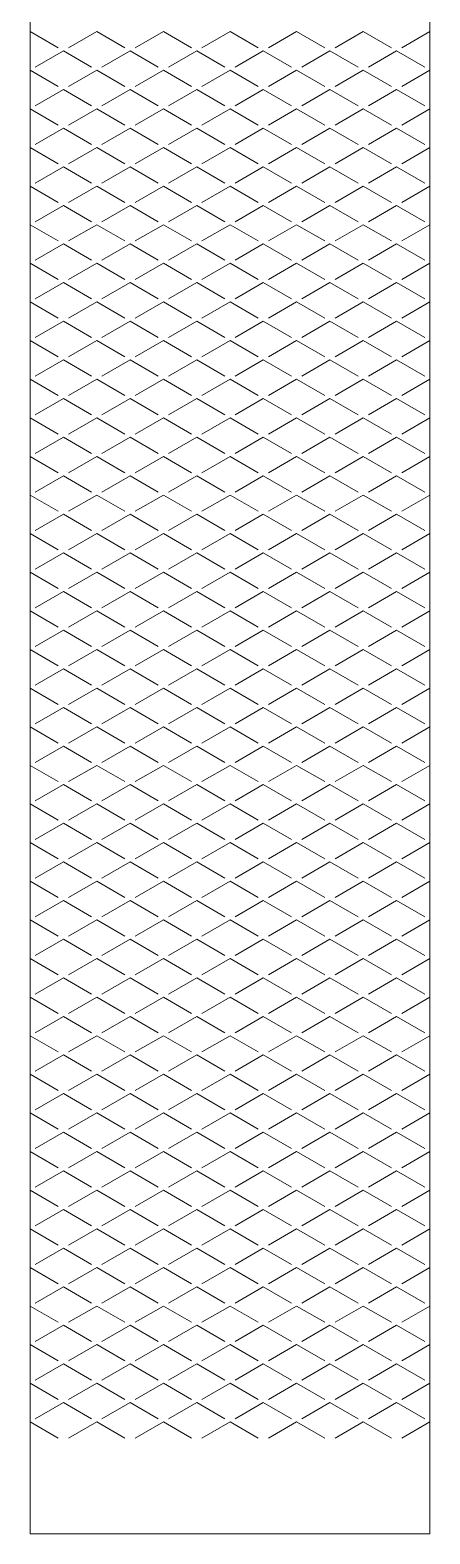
# Model space of a CAD drawing. Header units: metres. Extents: x 0 to 22, y 0 to 162.
# Drawn here: x 0 to 21.5, y 0 to 81.1 of the extents above; entities that cross this region are included whole.
import ezdxf

# ---------------------------------------------------------------- set-up
doc = ezdxf.new("R2010")
doc.units = ezdxf.units.M
doc.layers.add('TOP', color=1, linetype='Continuous', lineweight=0)

msp = doc.modelspace()

# ---------------------------------------------------------------- linework, layer by layer
at = {"layer": 'TOP'}
for p, q in [((0, 81), (1.515, 80.121)), ((2.075, 80.121), (3.59, 81)), ((3.59, 81), (5.105, 80.121)), ((5.665, 80.121), (7.18, 81)), ((7.18, 81), (8.695, 80.121)), ((9.255, 80.121), (10.77, 81)), ((10.77, 81), (12.285, 80.121)), ((12.845, 80.121), (14.36, 81)), ((14.36, 81), (15.875, 80.121)), ((16.435, 80.121), (17.95, 81)), ((17.95, 81), (19.465, 80.121)), ((20.025, 80.121), (21.54, 81)), ((0.28, 79.079), (1.795, 79.959)), ((1.795, 79.959), (3.31, 79.079)), ((3.87, 79.079), (5.385, 79.959)), ((5.385, 79.959), (6.9, 79.079)), ((7.46, 79.079), (8.975, 79.959)), ((8.975, 79.959), (10.49, 79.079)), ((11.05, 79.079), (12.565, 79.959)), ((12.565, 79.959), (14.08, 79.079)), ((14.64, 79.079), (16.155, 79.959)), ((16.155, 79.959), (17.67, 79.079)), ((18.23, 79.079), (19.745, 79.959)), ((19.745, 79.959), (21.26, 79.079)), ((0, 78.918), (1.515, 78.038)), ((2.075, 78.038), (3.59, 78.918)), ((3.59, 78.918), (5.105, 78.038)), ((5.665, 78.038), (7.18, 78.918)), ((7.18, 78.918), (8.695, 78.038)), ((9.255, 78.038), (10.77, 78.918)), ((10.77, 78.918), (12.285, 78.038)), ((12.845, 78.038), (14.36, 78.918)), ((14.36, 78.918), (15.875, 78.038)), ((16.435, 78.038), (17.95, 78.918)), ((17.95, 78.918), (19.465, 78.038)), ((20.025, 78.038), (21.54, 78.918)), ((0.28, 76.997), (1.795, 77.877)), ((1.795, 77.877), (3.31, 76.997)), ((3.87, 76.997), (5.385, 77.877)), ((5.385, 77.877), (6.9, 76.997)), ((7.46, 76.997), (8.975, 77.877)), ((8.975, 77.877), (10.49, 76.997)), ((11.05, 76.997), (12.565, 77.877)), ((12.565, 77.877), (14.08, 76.997)), ((14.64, 76.997), (16.155, 77.877)), ((16.155, 77.877), (17.67, 76.997)), ((18.23, 76.997), (19.745, 77.877)), ((19.745, 77.877), (21.26, 76.997)), ((0, 76.836), (1.515, 75.956)), ((2.075, 75.956), (3.59, 76.836)), ((3.59, 76.836), (5.105, 75.956)), ((5.665, 75.956), (7.18, 76.836)), ((7.18, 76.836), (8.695, 75.956)), ((9.255, 75.956), (10.77, 76.836)), ((10.77, 76.836), (12.285, 75.956)), ((12.845, 75.956), (14.36, 76.836)), ((14.36, 76.836), (15.875, 75.956)), ((16.435, 75.956), (17.95, 76.836)), ((17.95, 76.836), (19.465, 75.956)), ((20.025, 75.956), (21.54, 76.836)), ((0.28, 74.915), (1.795, 75.795)), ((1.795, 75.795), (3.31, 74.915)), ((3.87, 74.915), (5.385, 75.795)), ((5.385, 75.795), (6.9, 74.915)), ((7.46, 74.915), (8.975, 75.795)), ((8.975, 75.795), (10.49, 74.915)), ((11.05, 74.915), (12.565, 75.795)), ((12.565, 75.795), (14.08, 74.915)), ((14.64, 74.915), (16.155, 75.795)), ((16.155, 75.795), (17.67, 74.915)), ((18.23, 74.915), (19.745, 75.795)), ((19.745, 75.795), (21.26, 74.915)), ((0, 74.753), (1.515, 73.874)), ((2.075, 73.874), (3.59, 74.753)), ((3.59, 74.753), (5.105, 73.874)), ((5.665, 73.874), (7.18, 74.753)), ((7.18, 74.753), (8.695, 73.874)), ((9.255, 73.874), (10.77, 74.753)), ((10.77, 74.753), (12.285, 73.874)), ((12.845, 73.874), (14.36, 74.753)), ((14.36, 74.753), (15.875, 73.874)), ((16.435, 73.874), (17.95, 74.753)), ((17.95, 74.753), (19.465, 73.874)), ((20.025, 73.874), (21.54, 74.753)), ((0.28, 72.833), (1.795, 73.712)), ((1.795, 73.712), (3.31, 72.833)), ((3.87, 72.833), (5.385, 73.712)), ((5.385, 73.712), (6.9, 72.833)), ((7.46, 72.833), (8.975, 73.712)), ((8.975, 73.712), (10.49, 72.833)), ((11.05, 72.833), (12.565, 73.712)), ((12.565, 73.712), (14.08, 72.833)), ((14.64, 72.833), (16.155, 73.712)), ((16.155, 73.712), (17.67, 72.833)), ((18.23, 72.833), (19.745, 73.712)), ((19.745, 73.712), (21.26, 72.833)), ((0, 72.671), (1.515, 71.792)), ((2.075, 71.792), (3.59, 72.671)), ((3.59, 72.671), (5.105, 71.792)), ((5.665, 71.792), (7.18, 72.671)), ((7.18, 72.671), (8.695, 71.792)), ((9.255, 71.792), (10.77, 72.671)), ((10.77, 72.671), (12.285, 71.792)), ((12.845, 71.792), (14.36, 72.671)), ((14.36, 72.671), (15.875, 71.792)), ((16.435, 71.792), (17.95, 72.671)), ((17.95, 72.671), (19.465, 71.792)), ((20.025, 71.792), (21.54, 72.671)), ((0.28, 70.751), (1.795, 71.63)), ((1.795, 71.63), (3.31, 70.751)), ((3.87, 70.751), (5.385, 71.63)), ((5.385, 71.63), (6.9, 70.751)), ((7.46, 70.751), (8.975, 71.63)), ((8.975, 71.63), (10.49, 70.751)), ((11.05, 70.751), (12.565, 71.63)), ((12.565, 71.63), (14.08, 70.751)), ((14.64, 70.751), (16.155, 71.63)), ((16.155, 71.63), (17.67, 70.751)), ((18.23, 70.751), (19.745, 71.63)), ((19.745, 71.63), (21.26, 70.751)), ((0, 70.589), (1.515, 69.71)), ((2.075, 69.71), (3.59, 70.589)), ((3.59, 70.589), (5.105, 69.71)), ((5.665, 69.71), (7.18, 70.589)), ((7.18, 70.589), (8.695, 69.71)), ((9.255, 69.71), (10.77, 70.589)), ((10.77, 70.589), (12.285, 69.71)), ((12.845, 69.71), (14.36, 70.589)), ((14.36, 70.589), (15.875, 69.71)), ((16.435, 69.71), (17.95, 70.589)), ((17.95, 70.589), (19.465, 69.71)), ((20.025, 69.71), (21.54, 70.589)), ((0.28, 68.669), (1.795, 69.548)), ((1.795, 69.548), (3.31, 68.669)), ((3.87, 68.669), (5.385, 69.548)), ((5.385, 69.548), (6.9, 68.669)), ((7.46, 68.669), (8.975, 69.548)), ((8.975, 69.548), (10.49, 68.669)), ((11.05, 68.669), (12.565, 69.548)), ((12.565, 69.548), (14.08, 68.669)), ((14.64, 68.669), (16.155, 69.548)), ((16.155, 69.548), (17.67, 68.669)), ((18.23, 68.669), (19.745, 69.548)), ((19.745, 69.548), (21.26, 68.669)), ((0, 68.507), (1.515, 67.627)), ((2.075, 67.627), (3.59, 68.507)), ((3.59, 68.507), (5.105, 67.627)), ((5.665, 67.627), (7.18, 68.507)), ((7.18, 68.507), (8.695, 67.627)), ((9.255, 67.627), (10.77, 68.507)), ((10.77, 68.507), (12.285, 67.627)), ((12.845, 67.627), (14.36, 68.507)), ((14.36, 68.507), (15.875, 67.627)), ((16.435, 67.627), (17.95, 68.507)), ((17.95, 68.507), (19.465, 67.627)), ((20.025, 67.627), (21.54, 68.507)), ((0.28, 66.586), (1.795, 67.466)), ((1.795, 67.466), (3.31, 66.586)), ((3.87, 66.586), (5.385, 67.466)), ((5.385, 67.466), (6.9, 66.586)), ((7.46, 66.586), (8.975, 67.466)), ((8.975, 67.466), (10.49, 66.586)), ((11.05, 66.586), (12.565, 67.466)), ((12.565, 67.466), (14.08, 66.586)), ((14.64, 66.586), (16.155, 67.466)), ((16.155, 67.466), (17.67, 66.586)), ((18.23, 66.586), (19.745, 67.466)), ((19.745, 67.466), (21.26, 66.586)), ((0, 66.425), (1.515, 65.545)), ((2.075, 65.545), (3.59, 66.425)), ((3.59, 66.425), (5.105, 65.545)), ((5.665, 65.545), (7.18, 66.425)), ((7.18, 66.425), (8.695, 65.545)), ((9.255, 65.545), (10.77, 66.425)), ((10.77, 66.425), (12.285, 65.545)), ((12.845, 65.545), (14.36, 66.425)), ((14.36, 66.425), (15.875, 65.545)), ((16.435, 65.545), (17.95, 66.425)), ((17.95, 66.425), (19.465, 65.545)), ((20.025, 65.545), (21.54, 66.425)), ((0.28, 64.504), (1.795, 65.384)), ((1.795, 65.384), (3.31, 64.504)), ((3.87, 64.504), (5.385, 65.384)), ((5.385, 65.384), (6.9, 64.504)), ((7.46, 64.504), (8.975, 65.384)), ((8.975, 65.384), (10.49, 64.504)), ((11.05, 64.504), (12.565, 65.384)), ((12.565, 65.384), (14.08, 64.504)), ((14.64, 64.504), (16.155, 65.384)), ((16.155, 65.384), (17.67, 64.504)), ((18.23, 64.504), (19.745, 65.384)), ((19.745, 65.384), (21.26, 64.504)), ((0, 64.342), (1.515, 63.463)), ((2.075, 63.463), (3.59, 64.342)), ((3.59, 64.342), (5.105, 63.463)), ((5.665, 63.463), (7.18, 64.342)), ((7.18, 64.342), (8.695, 63.463)), ((9.255, 63.463), (10.77, 64.342)), ((10.77, 64.342), (12.285, 63.463)), ((12.845, 63.463), (14.36, 64.342)), ((14.36, 64.342), (15.875, 63.463)), ((16.435, 63.463), (17.95, 64.342)), ((17.95, 64.342), (19.465, 63.463)), ((20.025, 63.463), (21.54, 64.342)), ((0.28, 62.422), (1.795, 63.301)), ((1.795, 63.301), (3.31, 62.422)), ((3.87, 62.422), (5.385, 63.301)), ((5.385, 63.301), (6.9, 62.422)), ((7.46, 62.422), (8.975, 63.301)), ((8.975, 63.301), (10.49, 62.422)), ((11.05, 62.422), (12.565, 63.301)), ((12.565, 63.301), (14.08, 62.422)), ((14.64, 62.422), (16.155, 63.301)), ((16.155, 63.301), (17.67, 62.422)), ((18.23, 62.422), (19.745, 63.301)), ((19.745, 63.301), (21.26, 62.422)), ((0, 62.26), (1.515, 61.381)), ((2.075, 61.381), (3.59, 62.26)), ((3.59, 62.26), (5.105, 61.381)), ((5.665, 61.381), (7.18, 62.26)), ((7.18, 62.26), (8.695, 61.381)), ((9.255, 61.381), (10.77, 62.26)), ((10.77, 62.26), (12.285, 61.381)), ((12.845, 61.381), (14.36, 62.26)), ((14.36, 62.26), (15.875, 61.381)), ((16.435, 61.381), (17.95, 62.26)), ((17.95, 62.26), (19.465, 61.381)), ((20.025, 61.381), (21.54, 62.26)), ((0.28, 60.34), (1.795, 61.219)), ((1.795, 61.219), (3.31, 60.34)), ((3.87, 60.34), (5.385, 61.219)), ((5.385, 61.219), (6.9, 60.34)), ((7.46, 60.34), (8.975, 61.219)), ((8.975, 61.219), (10.49, 60.34)), ((11.05, 60.34), (12.565, 61.219)), ((12.565, 61.219), (14.08, 60.34)), ((14.64, 60.34), (16.155, 61.219)), ((16.155, 61.219), (17.67, 60.34)), ((18.23, 60.34), (19.745, 61.219)), ((19.745, 61.219), (21.26, 60.34)), ((0, 60.178), (1.515, 59.299)), ((2.075, 59.299), (3.59, 60.178)), ((3.59, 60.178), (5.105, 59.299)), ((5.665, 59.299), (7.18, 60.178)), ((7.18, 60.178), (8.695, 59.299)), ((9.255, 59.299), (10.77, 60.178)), ((10.77, 60.178), (12.285, 59.299)), ((12.845, 59.299), (14.36, 60.178)), ((14.36, 60.178), (15.875, 59.299)), ((16.435, 59.299), (17.95, 60.178)), ((17.95, 60.178), (19.465, 59.299)), ((20.025, 59.299), (21.54, 60.178)), ((0.28, 58.258), (1.795, 59.137)), ((1.795, 59.137), (3.31, 58.258)), ((3.87, 58.258), (5.385, 59.137)), ((5.385, 59.137), (6.9, 58.258)), ((7.46, 58.258), (8.975, 59.137)), ((8.975, 59.137), (10.49, 58.258)), ((11.05, 58.258), (12.565, 59.137)), ((12.565, 59.137), (14.08, 58.258)), ((14.64, 58.258), (16.155, 59.137)), ((16.155, 59.137), (17.67, 58.258)), ((18.23, 58.258), (19.745, 59.137)), ((19.745, 59.137), (21.26, 58.258)), ((0, 58.096), (1.515, 57.216)), ((2.075, 57.216), (3.59, 58.096)), ((3.59, 58.096), (5.105, 57.216)), ((5.665, 57.216), (7.18, 58.096)), ((7.18, 58.096), (8.695, 57.216)), ((9.255, 57.216), (10.77, 58.096)), ((10.77, 58.096), (12.285, 57.216)), ((12.845, 57.216), (14.36, 58.096)), ((14.36, 58.096), (15.875, 57.216)), ((16.435, 57.216), (17.95, 58.096)), ((17.95, 58.096), (19.465, 57.216)), ((20.025, 57.216), (21.54, 58.096)), ((0.28, 56.175), (1.795, 57.055)), ((1.795, 57.055), (3.31, 56.175)), ((3.87, 56.175), (5.385, 57.055)), ((5.385, 57.055), (6.9, 56.175)), ((7.46, 56.175), (8.975, 57.055)), ((8.975, 57.055), (10.49, 56.175)), ((11.05, 56.175), (12.565, 57.055)), ((12.565, 57.055), (14.08, 56.175)), ((14.64, 56.175), (16.155, 57.055)), ((16.155, 57.055), (17.67, 56.175)), ((18.23, 56.175), (19.745, 57.055)), ((19.745, 57.055), (21.26, 56.175)), ((0, 56.014), (1.515, 55.134)), ((2.075, 55.134), (3.59, 56.014)), ((3.59, 56.014), (5.105, 55.134)), ((5.665, 55.134), (7.18, 56.014)), ((7.18, 56.014), (8.695, 55.134)), ((9.255, 55.134), (10.77, 56.014)), ((10.77, 56.014), (12.285, 55.134)), ((12.845, 55.134), (14.36, 56.014)), ((14.36, 56.014), (15.875, 55.134)), ((16.435, 55.134), (17.95, 56.014)), ((17.95, 56.014), (19.465, 55.134)), ((20.025, 55.134), (21.54, 56.014)), ((0.28, 54.093), (1.795, 54.973)), ((1.795, 54.973), (3.31, 54.093)), ((3.87, 54.093), (5.385, 54.973)), ((5.385, 54.973), (6.9, 54.093)), ((7.46, 54.093), (8.975, 54.973)), ((8.975, 54.973), (10.49, 54.093)), ((11.05, 54.093), (12.565, 54.973)), ((12.565, 54.973), (14.08, 54.093)), ((14.64, 54.093), (16.155, 54.973)), ((16.155, 54.973), (17.67, 54.093)), ((18.23, 54.093), (19.745, 54.973)), ((19.745, 54.973), (21.26, 54.093)), ((0, 53.932), (1.515, 53.052)), ((2.075, 53.052), (3.59, 53.932)), ((3.59, 53.932), (5.105, 53.052)), ((5.665, 53.052), (7.18, 53.932)), ((7.18, 53.932), (8.695, 53.052)), ((9.255, 53.052), (10.77, 53.932)), ((10.77, 53.932), (12.285, 53.052)), ((12.845, 53.052), (14.36, 53.932)), ((14.36, 53.932), (15.875, 53.052)), ((16.435, 53.052), (17.95, 53.932)), ((17.95, 53.932), (19.465, 53.052)), ((20.025, 53.052), (21.54, 53.932)), ((0.28, 52.011), (1.795, 52.89)), ((1.795, 52.89), (3.31, 52.011)), ((3.87, 52.011), (5.385, 52.89)), ((5.385, 52.89), (6.9, 52.011)), ((7.46, 52.011), (8.975, 52.89)), ((8.975, 52.89), (10.49, 52.011)), ((11.05, 52.011), (12.565, 52.89)), ((12.565, 52.89), (14.08, 52.011)), ((14.64, 52.011), (16.155, 52.89)), ((16.155, 52.89), (17.67, 52.011)), ((18.23, 52.011), (19.745, 52.89)), ((19.745, 52.89), (21.26, 52.011)), ((0, 51.849), (1.515, 50.97)), ((2.075, 50.97), (3.59, 51.849)), ((3.59, 51.849), (5.105, 50.97)), ((5.665, 50.97), (7.18, 51.849)), ((7.18, 51.849), (8.695, 50.97)), ((9.255, 50.97), (10.77, 51.849)), ((10.77, 51.849), (12.285, 50.97)), ((12.845, 50.97), (14.36, 51.849)), ((14.36, 51.849), (15.875, 50.97)), ((16.435, 50.97), (17.95, 51.849)), ((17.95, 51.849), (19.465, 50.97)), ((20.025, 50.97), (21.54, 51.849)), ((0.28, 49.929), (1.795, 50.808)), ((1.795, 50.808), (3.31, 49.929)), ((3.87, 49.929), (5.385, 50.808)), ((5.385, 50.808), (6.9, 49.929)), ((7.46, 49.929), (8.975, 50.808)), ((8.975, 50.808), (10.49, 49.929)), ((11.05, 49.929), (12.565, 50.808)), ((12.565, 50.808), (14.08, 49.929)), ((14.64, 49.929), (16.155, 50.808)), ((16.155, 50.808), (17.67, 49.929)), ((18.23, 49.929), (19.745, 50.808)), ((19.745, 50.808), (21.26, 49.929)), ((0, 49.767), (1.515, 48.888)), ((2.075, 48.888), (3.59, 49.767)), ((3.59, 49.767), (5.105, 48.888)), ((5.665, 48.888), (7.18, 49.767)), ((7.18, 49.767), (8.695, 48.888)), ((9.255, 48.888), (10.77, 49.767)), ((10.77, 49.767), (12.285, 48.888)), ((12.845, 48.888), (14.36, 49.767)), ((14.36, 49.767), (15.875, 48.888)), ((16.435, 48.888), (17.95, 49.767)), ((17.95, 49.767), (19.465, 48.888)), ((20.025, 48.888), (21.54, 49.767)), ((0.28, 47.847), (1.795, 48.726)), ((1.795, 48.726), (3.31, 47.847)), ((3.87, 47.847), (5.385, 48.726)), ((5.385, 48.726), (6.9, 47.847)), ((7.46, 47.847), (8.975, 48.726)), ((8.975, 48.726), (10.49, 47.847)), ((11.05, 47.847), (12.565, 48.726)), ((12.565, 48.726), (14.08, 47.847)), ((14.64, 47.847), (16.155, 48.726)), ((16.155, 48.726), (17.67, 47.847)), ((18.23, 47.847), (19.745, 48.726)), ((19.745, 48.726), (21.26, 47.847)), ((0, 47.685), (1.515, 46.806)), ((2.075, 46.806), (3.59, 47.685)), ((3.59, 47.685), (5.105, 46.806)), ((5.665, 46.806), (7.18, 47.685)), ((7.18, 47.685), (8.695, 46.806)), ((9.255, 46.806), (10.77, 47.685)), ((10.77, 47.685), (12.285, 46.806)), ((12.845, 46.806), (14.36, 47.685)), ((14.36, 47.685), (15.875, 46.806)), ((16.435, 46.806), (17.95, 47.685)), ((17.95, 47.685), (19.465, 46.806)), ((20.025, 46.806), (21.54, 47.685)), ((0.28, 45.764), (1.795, 46.644)), ((1.795, 46.644), (3.31, 45.764)), ((3.87, 45.764), (5.385, 46.644)), ((5.385, 46.644), (6.9, 45.764)), ((7.46, 45.764), (8.975, 46.644)), ((8.975, 46.644), (10.49, 45.764)), ((11.05, 45.764), (12.565, 46.644)), ((12.565, 46.644), (14.08, 45.764)), ((14.64, 45.764), (16.155, 46.644)), ((16.155, 46.644), (17.67, 45.764)), ((18.23, 45.764), (19.745, 46.644)), ((19.745, 46.644), (21.26, 45.764)), ((0, 45.603), (1.515, 44.723)), ((2.075, 44.723), (3.59, 45.603)), ((3.59, 45.603), (5.105, 44.723)), ((5.665, 44.723), (7.18, 45.603)), ((7.18, 45.603), (8.695, 44.723)), ((9.255, 44.723), (10.77, 45.603)), ((10.77, 45.603), (12.285, 44.723)), ((12.845, 44.723), (14.36, 45.603)), ((14.36, 45.603), (15.875, 44.723)), ((16.435, 44.723), (17.95, 45.603)), ((17.95, 45.603), (19.465, 44.723)), ((20.025, 44.723), (21.54, 45.603)), ((0.28, 43.682), (1.795, 44.562)), ((1.795, 44.562), (3.31, 43.682)), ((3.87, 43.682), (5.385, 44.562)), ((5.385, 44.562), (6.9, 43.682)), ((7.46, 43.682), (8.975, 44.562)), ((8.975, 44.562), (10.49, 43.682)), ((11.05, 43.682), (12.565, 44.562)), ((12.565, 44.562), (14.08, 43.682)), ((14.64, 43.682), (16.155, 44.562)), ((16.155, 44.562), (17.67, 43.682)), ((18.23, 43.682), (19.745, 44.562)), ((19.745, 44.562), (21.26, 43.682)), ((0, 43.521), (1.515, 42.641)), ((2.075, 42.641), (3.59, 43.521)), ((3.59, 43.521), (5.105, 42.641)), ((5.665, 42.641), (7.18, 43.521)), ((7.18, 43.521), (8.695, 42.641)), ((9.255, 42.641), (10.77, 43.521)), ((10.77, 43.521), (12.285, 42.641)), ((12.845, 42.641), (14.36, 43.521)), ((14.36, 43.521), (15.875, 42.641)), ((16.435, 42.641), (17.95, 43.521)), ((17.95, 43.521), (19.465, 42.641)), ((20.025, 42.641), (21.54, 43.521)), ((0.28, 41.6), (1.795, 42.479)), ((1.795, 42.479), (3.31, 41.6)), ((3.87, 41.6), (5.385, 42.479)), ((5.385, 42.479), (6.9, 41.6)), ((7.46, 41.6), (8.975, 42.479)), ((8.975, 42.479), (10.49, 41.6)), ((11.05, 41.6), (12.565, 42.479)), ((12.565, 42.479), (14.08, 41.6)), ((14.64, 41.6), (16.155, 42.479)), ((16.155, 42.479), (17.67, 41.6)), ((18.23, 41.6), (19.745, 42.479)), ((19.745, 42.479), (21.26, 41.6)), ((0, 41.438), (1.515, 40.559)), ((2.075, 40.559), (3.59, 41.438)), ((3.59, 41.438), (5.105, 40.559)), ((5.665, 40.559), (7.18, 41.438)), ((7.18, 41.438), (8.695, 40.559)), ((9.255, 40.559), (10.77, 41.438)), ((10.77, 41.438), (12.285, 40.559)), ((12.845, 40.559), (14.36, 41.438)), ((14.36, 41.438), (15.875, 40.559)), ((16.435, 40.559), (17.95, 41.438)), ((17.95, 41.438), (19.465, 40.559)), ((20.025, 40.559), (21.54, 41.438)), ((0.28, 39.518), (1.795, 40.397)), ((1.795, 40.397), (3.31, 39.518)), ((3.87, 39.518), (5.385, 40.397)), ((5.385, 40.397), (6.9, 39.518)), ((7.46, 39.518), (8.975, 40.397)), ((8.975, 40.397), (10.49, 39.518)), ((11.05, 39.518), (12.565, 40.397)), ((12.565, 40.397), (14.08, 39.518)), ((14.64, 39.518), (16.155, 40.397)), ((16.155, 40.397), (17.67, 39.518)), ((18.23, 39.518), (19.745, 40.397)), ((19.745, 40.397), (21.26, 39.518)), ((0, 39.356), (1.515, 38.477)), ((2.075, 38.477), (3.59, 39.356)), ((3.59, 39.356), (5.105, 38.477)), ((5.665, 38.477), (7.18, 39.356)), ((7.18, 39.356), (8.695, 38.477)), ((9.255, 38.477), (10.77, 39.356)), ((10.77, 39.356), (12.285, 38.477)), ((12.845, 38.477), (14.36, 39.356)), ((14.36, 39.356), (15.875, 38.477)), ((16.435, 38.477), (17.95, 39.356)), ((17.95, 39.356), (19.465, 38.477)), ((20.025, 38.477), (21.54, 39.356)), ((0.28, 37.436), (1.795, 38.315)), ((1.795, 38.315), (3.31, 37.436)), ((3.87, 37.436), (5.385, 38.315)), ((5.385, 38.315), (6.9, 37.436)), ((7.46, 37.436), (8.975, 38.315)), ((8.975, 38.315), (10.49, 37.436)), ((11.05, 37.436), (12.565, 38.315)), ((12.565, 38.315), (14.08, 37.436)), ((14.64, 37.436), (16.155, 38.315)), ((16.155, 38.315), (17.67, 37.436)), ((18.23, 37.436), (19.745, 38.315)), ((19.745, 38.315), (21.26, 37.436)), ((0, 37.274), (1.515, 36.395)), ((2.075, 36.395), (3.59, 37.274)), ((3.59, 37.274), (5.105, 36.395)), ((5.665, 36.395), (7.18, 37.274)), ((7.18, 37.274), (8.695, 36.395)), ((9.255, 36.395), (10.77, 37.274)), ((10.77, 37.274), (12.285, 36.395)), ((12.845, 36.395), (14.36, 37.274)), ((14.36, 37.274), (15.875, 36.395)), ((16.435, 36.395), (17.95, 37.274)), ((17.95, 37.274), (19.465, 36.395)), ((20.025, 36.395), (21.54, 37.274)), ((0.28, 35.353), (1.795, 36.233)), ((1.795, 36.233), (3.31, 35.353)), ((3.87, 35.353), (5.385, 36.233)), ((5.385, 36.233), (6.9, 35.353)), ((7.46, 35.353), (8.975, 36.233)), ((8.975, 36.233), (10.49, 35.353)), ((11.05, 35.353), (12.565, 36.233)), ((12.565, 36.233), (14.08, 35.353)), ((14.64, 35.353), (16.155, 36.233)), ((16.155, 36.233), (17.67, 35.353)), ((18.23, 35.353), (19.745, 36.233)), ((19.745, 36.233), (21.26, 35.353)), ((0, 35.192), (1.515, 34.312)), ((2.075, 34.312), (3.59, 35.192)), ((3.59, 35.192), (5.105, 34.312)), ((5.665, 34.312), (7.18, 35.192)), ((7.18, 35.192), (8.695, 34.312)), ((9.255, 34.312), (10.77, 35.192)), ((10.77, 35.192), (12.285, 34.312)), ((12.845, 34.312), (14.36, 35.192)), ((14.36, 35.192), (15.875, 34.312)), ((16.435, 34.312), (17.95, 35.192)), ((17.95, 35.192), (19.465, 34.312)), ((20.025, 34.312), (21.54, 35.192)), ((0.28, 33.271), (1.795, 34.151)), ((1.795, 34.151), (3.31, 33.271)), ((3.87, 33.271), (5.385, 34.151)), ((5.385, 34.151), (6.9, 33.271)), ((7.46, 33.271), (8.975, 34.151)), ((8.975, 34.151), (10.49, 33.271)), ((11.05, 33.271), (12.565, 34.151)), ((12.565, 34.151), (14.08, 33.271)), ((14.64, 33.271), (16.155, 34.151)), ((16.155, 34.151), (17.67, 33.271)), ((18.23, 33.271), (19.745, 34.151)), ((19.745, 34.151), (21.26, 33.271)), ((0, 33.11), (1.515, 32.23)), ((2.075, 32.23), (3.59, 33.11)), ((3.59, 33.11), (5.105, 32.23)), ((5.665, 32.23), (7.18, 33.11)), ((7.18, 33.11), (8.695, 32.23)), ((9.255, 32.23), (10.77, 33.11)), ((10.77, 33.11), (12.285, 32.23)), ((12.845, 32.23), (14.36, 33.11)), ((14.36, 33.11), (15.875, 32.23)), ((16.435, 32.23), (17.95, 33.11)), ((17.95, 33.11), (19.465, 32.23)), ((20.025, 32.23), (21.54, 33.11)), ((0.28, 31.189), (1.795, 32.068)), ((1.795, 32.068), (3.31, 31.189)), ((3.87, 31.189), (5.385, 32.068)), ((5.385, 32.068), (6.9, 31.189)), ((7.46, 31.189), (8.975, 32.068)), ((8.975, 32.068), (10.49, 31.189)), ((11.05, 31.189), (12.565, 32.068)), ((12.565, 32.068), (14.08, 31.189)), ((14.64, 31.189), (16.155, 32.068)), ((16.155, 32.068), (17.67, 31.189)), ((18.23, 31.189), (19.745, 32.068)), ((19.745, 32.068), (21.26, 31.189)), ((0, 31.027), (1.515, 30.148)), ((2.075, 30.148), (3.59, 31.027)), ((3.59, 31.027), (5.105, 30.148)), ((5.665, 30.148), (7.18, 31.027)), ((7.18, 31.027), (8.695, 30.148)), ((9.255, 30.148), (10.77, 31.027)), ((10.77, 31.027), (12.285, 30.148)), ((12.845, 30.148), (14.36, 31.027)), ((14.36, 31.027), (15.875, 30.148)), ((16.435, 30.148), (17.95, 31.027)), ((17.95, 31.027), (19.465, 30.148)), ((20.025, 30.148), (21.54, 31.027)), ((0.28, 29.107), (1.795, 29.986)), ((1.795, 29.986), (3.31, 29.107)), ((3.87, 29.107), (5.385, 29.986)), ((5.385, 29.986), (6.9, 29.107)), ((7.46, 29.107), (8.975, 29.986)), ((8.975, 29.986), (10.49, 29.107)), ((11.05, 29.107), (12.565, 29.986)), ((12.565, 29.986), (14.08, 29.107)), ((14.64, 29.107), (16.155, 29.986)), ((16.155, 29.986), (17.67, 29.107)), ((18.23, 29.107), (19.745, 29.986)), ((19.745, 29.986), (21.26, 29.107)), ((0, 28.945), (1.515, 28.066)), ((2.075, 28.066), (3.59, 28.945)), ((3.59, 28.945), (5.105, 28.066)), ((5.665, 28.066), (7.18, 28.945)), ((7.18, 28.945), (8.695, 28.066)), ((9.255, 28.066), (10.77, 28.945)), ((10.77, 28.945), (12.285, 28.066)), ((12.845, 28.066), (14.36, 28.945)), ((14.36, 28.945), (15.875, 28.066)), ((16.435, 28.066), (17.95, 28.945)), ((17.95, 28.945), (19.465, 28.066)), ((20.025, 28.066), (21.54, 28.945)), ((0.28, 27.025), (1.795, 27.904)), ((1.795, 27.904), (3.31, 27.025)), ((3.87, 27.025), (5.385, 27.904)), ((5.385, 27.904), (6.9, 27.025)), ((7.46, 27.025), (8.975, 27.904)), ((8.975, 27.904), (10.49, 27.025)), ((11.05, 27.025), (12.565, 27.904)), ((12.565, 27.904), (14.08, 27.025)), ((14.64, 27.025), (16.155, 27.904)), ((16.155, 27.904), (17.67, 27.025)), ((18.23, 27.025), (19.745, 27.904)), ((19.745, 27.904), (21.26, 27.025)), ((0, 26.863), (1.515, 25.984)), ((2.075, 25.984), (3.59, 26.863)), ((3.59, 26.863), (5.105, 25.984)), ((5.665, 25.984), (7.18, 26.863)), ((7.18, 26.863), (8.695, 25.984)), ((9.255, 25.984), (10.77, 26.863)), ((10.77, 26.863), (12.285, 25.984)), ((12.845, 25.984), (14.36, 26.863)), ((14.36, 26.863), (15.875, 25.984)), ((16.435, 25.984), (17.95, 26.863)), ((17.95, 26.863), (19.465, 25.984)), ((20.025, 25.984), (21.54, 26.863)), ((0.28, 24.942), (1.795, 25.822)), ((1.795, 25.822), (3.31, 24.942)), ((3.87, 24.942), (5.385, 25.822)), ((5.385, 25.822), (6.9, 24.942)), ((7.46, 24.942), (8.975, 25.822)), ((8.975, 25.822), (10.49, 24.942)), ((11.05, 24.942), (12.565, 25.822)), ((12.565, 25.822), (14.08, 24.942)), ((14.64, 24.942), (16.155, 25.822)), ((16.155, 25.822), (17.67, 24.942)), ((18.23, 24.942), (19.745, 25.822)), ((19.745, 25.822), (21.26, 24.942)), ((0, 24.781), (1.515, 23.901)), ((2.075, 23.901), (3.59, 24.781)), ((3.59, 24.781), (5.105, 23.901)), ((5.665, 23.901), (7.18, 24.781)), ((7.18, 24.781), (8.695, 23.901)), ((9.255, 23.901), (10.77, 24.781)), ((10.77, 24.781), (12.285, 23.901)), ((12.845, 23.901), (14.36, 24.781)), ((14.36, 24.781), (15.875, 23.901)), ((16.435, 23.901), (17.95, 24.781)), ((17.95, 24.781), (19.465, 23.901)), ((20.025, 23.901), (21.54, 24.781)), ((0.28, 22.86), (1.795, 23.74)), ((1.795, 23.74), (3.31, 22.86)), ((3.87, 22.86), (5.385, 23.74)), ((5.385, 23.74), (6.9, 22.86)), ((7.46, 22.86), (8.975, 23.74)), ((8.975, 23.74), (10.49, 22.86)), ((11.05, 22.86), (12.565, 23.74)), ((12.565, 23.74), (14.08, 22.86)), ((14.64, 22.86), (16.155, 23.74)), ((16.155, 23.74), (17.67, 22.86)), ((18.23, 22.86), (19.745, 23.74)), ((19.745, 23.74), (21.26, 22.86)), ((0, 22.699), (1.515, 21.819)), ((2.075, 21.819), (3.59, 22.699)), ((3.59, 22.699), (5.105, 21.819)), ((5.665, 21.819), (7.18, 22.699)), ((7.18, 22.699), (8.695, 21.819)), ((9.255, 21.819), (10.77, 22.699)), ((10.77, 22.699), (12.285, 21.819)), ((12.845, 21.819), (14.36, 22.699)), ((14.36, 22.699), (15.875, 21.819)), ((16.435, 21.819), (17.95, 22.699)), ((17.95, 22.699), (19.465, 21.819)), ((20.025, 21.819), (21.54, 22.699)), ((0.28, 20.778), (1.795, 21.658)), ((1.795, 21.658), (3.31, 20.778)), ((3.87, 20.778), (5.385, 21.658)), ((5.385, 21.658), (6.9, 20.778)), ((7.46, 20.778), (8.975, 21.658)), ((8.975, 21.658), (10.49, 20.778)), ((11.05, 20.778), (12.565, 21.658)), ((12.565, 21.658), (14.08, 20.778)), ((14.64, 20.778), (16.155, 21.658)), ((16.155, 21.658), (17.67, 20.778)), ((18.23, 20.778), (19.745, 21.658)), ((19.745, 21.658), (21.26, 20.778)), ((0, 20.616), (1.515, 19.737)), ((2.075, 19.737), (3.59, 20.616)), ((3.59, 20.616), (5.105, 19.737)), ((5.665, 19.737), (7.18, 20.616)), ((7.18, 20.616), (8.695, 19.737)), ((9.255, 19.737), (10.77, 20.616)), ((10.77, 20.616), (12.285, 19.737)), ((12.845, 19.737), (14.36, 20.616)), ((14.36, 20.616), (15.875, 19.737)), ((16.435, 19.737), (17.95, 20.616)), ((17.95, 20.616), (19.465, 19.737)), ((20.025, 19.737), (21.54, 20.616)), ((0.28, 18.696), (1.795, 19.575)), ((1.795, 19.575), (3.31, 18.696)), ((3.87, 18.696), (5.385, 19.575)), ((5.385, 19.575), (6.9, 18.696)), ((7.46, 18.696), (8.975, 19.575)), ((8.975, 19.575), (10.49, 18.696)), ((11.05, 18.696), (12.565, 19.575)), ((12.565, 19.575), (14.08, 18.696)), ((14.64, 18.696), (16.155, 19.575)), ((16.155, 19.575), (17.67, 18.696)), ((18.23, 18.696), (19.745, 19.575)), ((19.745, 19.575), (21.26, 18.696)), ((0, 18.534), (1.515, 17.655)), ((2.075, 17.655), (3.59, 18.534)), ((3.59, 18.534), (5.105, 17.655)), ((5.665, 17.655), (7.18, 18.534)), ((7.18, 18.534), (8.695, 17.655)), ((9.255, 17.655), (10.77, 18.534)), ((10.77, 18.534), (12.285, 17.655)), ((12.845, 17.655), (14.36, 18.534)), ((14.36, 18.534), (15.875, 17.655)), ((16.435, 17.655), (17.95, 18.534)), ((17.95, 18.534), (19.465, 17.655)), ((20.025, 17.655), (21.54, 18.534)), ((0.28, 16.614), (1.795, 17.493)), ((1.795, 17.493), (3.31, 16.614)), ((3.87, 16.614), (5.385, 17.493)), ((5.385, 17.493), (6.9, 16.614)), ((7.46, 16.614), (8.975, 17.493)), ((8.975, 17.493), (10.49, 16.614)), ((11.05, 16.614), (12.565, 17.493)), ((12.565, 17.493), (14.08, 16.614)), ((14.64, 16.614), (16.155, 17.493)), ((16.155, 17.493), (17.67, 16.614)), ((18.23, 16.614), (19.745, 17.493)), ((19.745, 17.493), (21.26, 16.614)), ((0, 16.452), (1.515, 15.573)), ((2.075, 15.573), (3.59, 16.452)), ((3.59, 16.452), (5.105, 15.573)), ((5.665, 15.573), (7.18, 16.452)), ((7.18, 16.452), (8.695, 15.573)), ((9.255, 15.573), (10.77, 16.452)), ((10.77, 16.452), (12.285, 15.573)), ((12.845, 15.573), (14.36, 16.452)), ((14.36, 16.452), (15.875, 15.573)), ((16.435, 15.573), (17.95, 16.452)), ((17.95, 16.452), (19.465, 15.573)), ((20.025, 15.573), (21.54, 16.452)), ((0.28, 14.532), (1.795, 15.411)), ((1.795, 15.411), (3.31, 14.532)), ((3.87, 14.532), (5.385, 15.411)), ((5.385, 15.411), (6.9, 14.532)), ((7.46, 14.532), (8.975, 15.411)), ((8.975, 15.411), (10.49, 14.532)), ((11.05, 14.532), (12.565, 15.411)), ((12.565, 15.411), (14.08, 14.532)), ((14.64, 14.532), (16.155, 15.411)), ((16.155, 15.411), (17.67, 14.532)), ((18.23, 14.532), (19.745, 15.411)), ((19.745, 15.411), (21.26, 14.532)), ((0, 14.37), (1.515, 13.49)), ((2.075, 13.49), (3.59, 14.37)), ((3.59, 14.37), (5.105, 13.49)), ((5.665, 13.49), (7.18, 14.37)), ((7.18, 14.37), (8.695, 13.49)), ((9.255, 13.49), (10.77, 14.37)), ((10.77, 14.37), (12.285, 13.49)), ((12.845, 13.49), (14.36, 14.37)), ((14.36, 14.37), (15.875, 13.49)), ((16.435, 13.49), (17.95, 14.37)), ((17.95, 14.37), (19.465, 13.49)), ((20.025, 13.49), (21.54, 14.37)), ((0.28, 12.449), (1.795, 13.329)), ((1.795, 13.329), (3.31, 12.449)), ((3.87, 12.449), (5.385, 13.329)), ((5.385, 13.329), (6.9, 12.449)), ((7.46, 12.449), (8.975, 13.329)), ((8.975, 13.329), (10.49, 12.449)), ((11.05, 12.449), (12.565, 13.329)), ((12.565, 13.329), (14.08, 12.449)), ((14.64, 12.449), (16.155, 13.329)), ((16.155, 13.329), (17.67, 12.449)), ((18.23, 12.449), (19.745, 13.329)), ((19.745, 13.329), (21.26, 12.449)), ((0, 12.288), (1.515, 11.408)), ((2.075, 11.408), (3.59, 12.288)), ((3.59, 12.288), (5.105, 11.408)), ((5.665, 11.408), (7.18, 12.288)), ((7.18, 12.288), (8.695, 11.408)), ((9.255, 11.408), (10.77, 12.288)), ((10.77, 12.288), (12.285, 11.408)), ((12.845, 11.408), (14.36, 12.288)), ((14.36, 12.288), (15.875, 11.408)), ((16.435, 11.408), (17.95, 12.288)), ((17.95, 12.288), (19.465, 11.408)), ((20.025, 11.408), (21.54, 12.288)), ((0.28, 10.367), (1.795, 11.247)), ((1.795, 11.247), (3.31, 10.367)), ((3.87, 10.367), (5.385, 11.247)), ((5.385, 11.247), (6.9, 10.367)), ((7.46, 10.367), (8.975, 11.247)), ((8.975, 11.247), (10.49, 10.367)), ((11.05, 10.367), (12.565, 11.247)), ((12.565, 11.247), (14.08, 10.367)), ((14.64, 10.367), (16.155, 11.247)), ((16.155, 11.247), (17.67, 10.367)), ((18.23, 10.367), (19.745, 11.247)), ((19.745, 11.247), (21.26, 10.367)), ((0, 10.205), (1.515, 9.326)), ((2.075, 9.326), (3.59, 10.205)), ((3.59, 10.205), (5.105, 9.326)), ((5.665, 9.326), (7.18, 10.205)), ((7.18, 10.205), (8.695, 9.326)), ((9.255, 9.326), (10.77, 10.205)), ((10.77, 10.205), (12.285, 9.326)), ((12.845, 9.326), (14.36, 10.205)), ((14.36, 10.205), (15.875, 9.326)), ((16.435, 9.326), (17.95, 10.205)), ((17.95, 10.205), (19.465, 9.326)), ((20.025, 9.326), (21.54, 10.205)), ((0.28, 8.285), (1.795, 9.164)), ((1.795, 9.164), (3.31, 8.285)), ((3.87, 8.285), (5.385, 9.164)), ((5.385, 9.164), (6.9, 8.285)), ((7.46, 8.285), (8.975, 9.164)), ((8.975, 9.164), (10.49, 8.285)), ((11.05, 8.285), (12.565, 9.164)), ((12.565, 9.164), (14.08, 8.285)), ((14.64, 8.285), (16.155, 9.164)), ((16.155, 9.164), (17.67, 8.285)), ((18.23, 8.285), (19.745, 9.164)), ((19.745, 9.164), (21.26, 8.285)), ((0, 8.123), (1.515, 7.244)), ((2.075, 7.244), (3.59, 8.123)), ((3.59, 8.123), (5.105, 7.244)), ((5.665, 7.244), (7.18, 8.123)), ((7.18, 8.123), (8.695, 7.244)), ((9.255, 7.244), (10.77, 8.123)), ((10.77, 8.123), (12.285, 7.244)), ((12.845, 7.244), (14.36, 8.123)), ((14.36, 8.123), (15.875, 7.244)), ((16.435, 7.244), (17.95, 8.123)), ((17.95, 8.123), (19.465, 7.244)), ((20.025, 7.244), (21.54, 8.123)), ((0.28, 6.203), (1.795, 7.082)), ((1.795, 7.082), (3.31, 6.203)), ((3.87, 6.203), (5.385, 7.082)), ((5.385, 7.082), (6.9, 6.203)), ((7.46, 6.203), (8.975, 7.082)), ((8.975, 7.082), (10.49, 6.203)), ((11.05, 6.203), (12.565, 7.082)), ((12.565, 7.082), (14.08, 6.203)), ((14.64, 6.203), (16.155, 7.082)), ((16.155, 7.082), (17.67, 6.203)), ((18.23, 6.203), (19.745, 7.082)), ((19.745, 7.082), (21.26, 6.203)), ((0, 6.041), (1.515, 5.162)), ((2.075, 5.162), (3.59, 6.041)), ((3.59, 6.041), (5.105, 5.162)), ((5.665, 5.162), (7.18, 6.041)), ((7.18, 6.041), (8.695, 5.162)), ((9.255, 5.162), (10.77, 6.041)), ((10.77, 6.041), (12.285, 5.162)), ((12.845, 5.162), (14.36, 6.041)), ((14.36, 6.041), (15.875, 5.162)), ((16.435, 5.162), (17.95, 6.041)), ((17.95, 6.041), (19.465, 5.162)), ((20.025, 5.162), (21.54, 6.041))]:
    msp.add_line(p, q, dxfattribs=at)
msp.add_lwpolyline([(0, 0), (0, 162), (21.54, 162), (21.54, 0)], close=True, dxfattribs=at)

doc.saveas('drawing.dxf')
